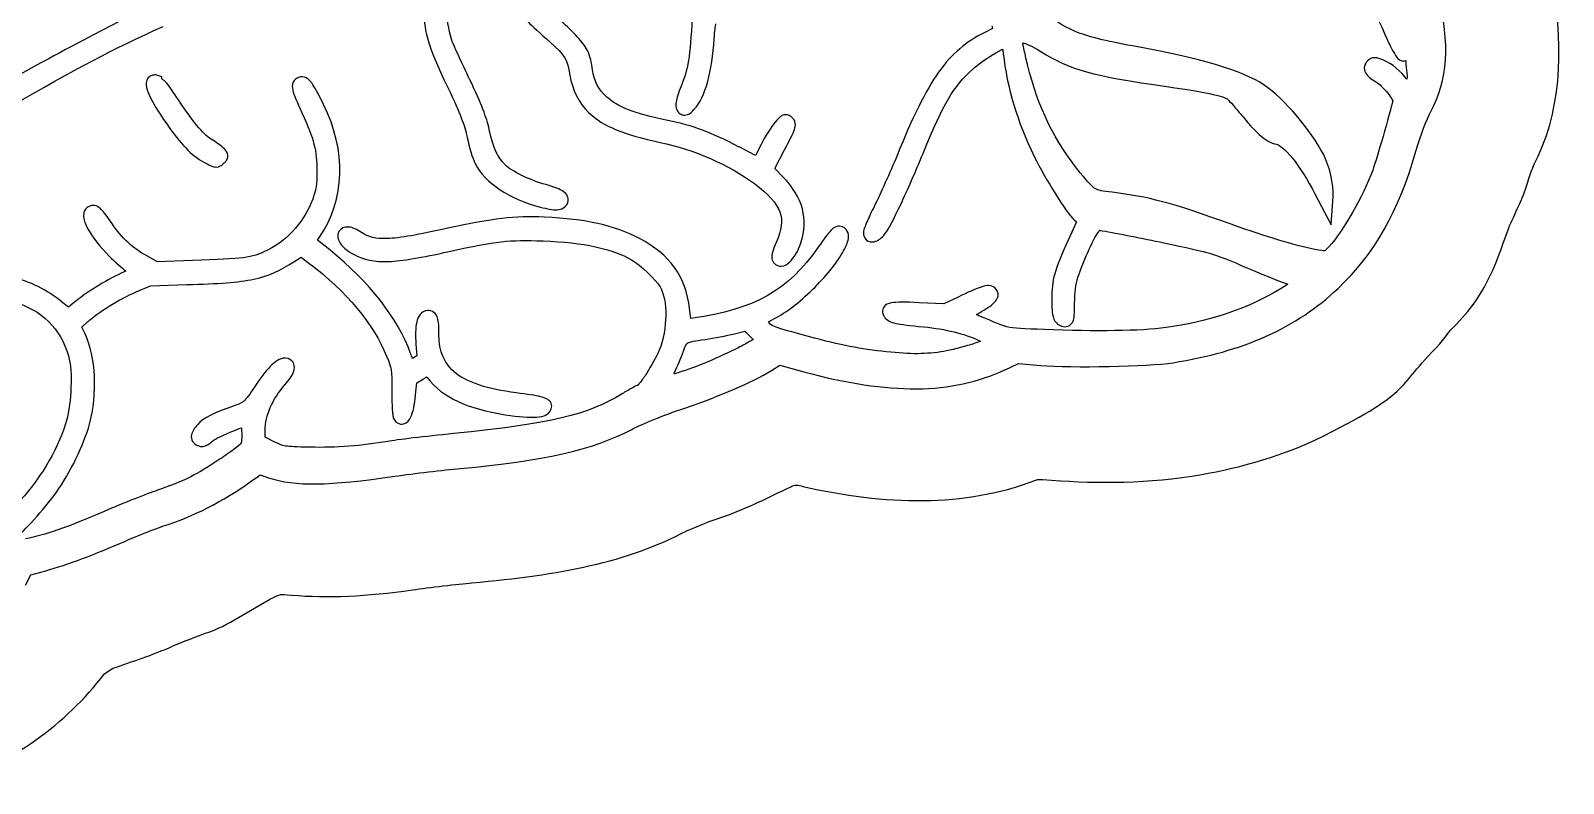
# Model space of a CAD drawing. Extents: x 3 to 173, y 187 to 306.
# Drawn here: x 16.03 to 29.4, y 210.23 to 216.8 of the extents above; entities that cross this region are included whole.
import ezdxf

# ---------------------------------------------------------------- set-up
doc = ezdxf.new("R2010")
doc.units = 0
doc.layers.add('Layer_1', color=7, linetype='CONTINUOUS')

msp = doc.modelspace()

# ---------------------------------------------------------------- linework, layer by layer
at = {"layer": 'Layer_1', "color": 7}
for points in [[(16.881519, 217.023971), (16.94987, 216.955069), (16.576146, 216.761042)], [(24.414427, 216.838763), (24.419388, 216.816163), (24.35214, 216.782539)], [(17.070586, 216.399995), (17.070035, 216.399995)], [(17.170356, 216.377397), (17.170356, 216.395036), (17.137283, 216.40716)], [(22.396428, 215.797518), (22.350677, 215.70877), (22.209566, 215.782083), (22.209566, 215.781533)], [(22.591007, 215.521908), (22.521003, 215.594671), (22.605338, 215.757829)], [(27.232791, 215.373081), (27.233342, 215.373081), (27.375004, 215.101332), (27.39099, 215.34938)], [(20.712465, 215.29536), (20.712465, 215.29591)], [(25.134865, 215.143225), (25.135417, 215.143225), (25.151953, 215.127791), (25.0825, 214.974552)], [(18.635486, 214.883604), (18.529653, 214.969591), (18.547292, 214.994949)], [(17.514314, 214.793755), (17.134527, 214.780525), (17.039718, 214.830687)], [(18.323498, 214.780525), (18.386337, 214.821314), (18.443112, 214.77777)], [(22.497852, 214.795959), (22.497852, 214.795409)], [(16.857817, 214.698395), (16.816476, 214.679653)], [(16.948216, 214.517595), (17.071688, 214.571062), (17.388086, 214.580435)], [(26.95553, 214.599174), (26.996871, 214.584293), (26.975373, 214.570512)], [(16.395347, 214.416173), (16.355109, 214.382549), (16.295577, 214.431055), (16.295577, 214.432158)], [(24.118424, 214.471844), (23.994952, 214.413416), (23.778325, 214.422785)], [(16.498424, 214.157101), (16.474171, 214.210018), (16.52378, 214.255769), (16.524332, 214.255769)], [(21.804423, 214.28829), (21.785681, 214.285535), (21.77576, 214.370972), (21.77576, 214.371523)], [(22.463676, 214.25687), (22.489583, 214.2701)], [(22.167122, 214.15159), (22.167674, 214.15159), (22.257522, 214.17474), (22.257522, 214.17474)], [(22.257522, 214.17474), (22.30217, 214.130643)], [(19.388446, 214.060638), (19.395612, 213.959766), (19.3675, 213.942127)], [(18.272787, 213.934408), (18.272235, 213.934408)], [(22.490686, 213.831883), (22.564549, 213.876533), (22.773459, 213.819758)], [(24.527977, 213.836844), (24.528529, 213.836844), (24.645386, 213.891965), (24.83776, 213.87543)], [(19.38569, 213.619115), (19.396163, 213.722191), (19.446875, 213.753611), (19.480499, 213.774558), (19.48546, 213.768493)], [(18.146558, 213.212317), (18.072144, 213.250352), (18.072144, 213.314843)], [(18.00214, 212.900882), (18.028047, 212.920175), (18.10191, 212.895368)], [(15.980833, 211.958302), (16.026584, 212.045947), (16.158876, 212.082878)], [(16.669529, 211.182567), (16.743192, 211.231103)]]:
    msp.add_lwpolyline(points, dxfattribs=at)
for points in [[(17.101454, 216.409918)], [(18.364288, 216.389522)]]:
    msp.add_lwpolyline(points, close=True, dxfattribs=at)
for points in [[(19.708151, 216.694897), (19.653335, 216.836336), (19.634489, 217.117486), (19.669015, 217.249969)], [(19.452387, 217.070273), (19.453883, 216.789298), (19.482665, 216.684325), (19.665156, 216.302431)], [(27.658329, 217.079092), (27.740427, 216.984285), (27.772317, 216.930615), (27.839679, 216.772618)], [(28.244823, 216.091867), (28.394674, 216.3679), (28.411743, 216.672748), (28.31152, 217.117677)], [(29.136295, 215.614528), (29.384998, 216.072671), (29.400413, 216.63385), (29.315308, 217.149986)], [(21.800564, 216.981528), (21.785609, 216.604188), (21.7681, 216.479627), (21.711268, 216.336605)], [(25.139826, 216.790808), (25.026597, 216.837668), (24.949181, 216.894231), (24.854848, 216.986489)], [(15.83421, 216.126042), (16.423611, 216.467426), (16.749669, 216.638346), (17.181931, 216.833801)], [(20.367956, 216.874041), (20.40555, 216.833903), (20.465631, 216.778971), (20.562535, 216.694344)], [(20.795148, 216.744506), (20.75474, 216.788471), (20.705774, 216.83596), (20.656241, 216.880103)], [(21.991285, 216.725764), (21.996181, 216.797462), (22.000666, 216.836959), (22.005616, 216.856402)], [(16.576146, 216.761042), (16.336925, 216.636717), (16.002111, 216.45557), (15.8298, 216.356451)], [(19.758863, 216.582449), (19.731256, 216.642), (19.710617, 216.688536), (19.708151, 216.694897)], [(20.562535, 216.694344), (20.686349, 216.586213), (20.709357, 216.547679), (20.731207, 216.409367)], [(20.884996, 216.624892), (20.867176, 216.662413), (20.835555, 216.700539), (20.795148, 216.744506)], [(21.814345, 216.108403), (21.917362, 216.218007), (21.972002, 216.443773), (21.991285, 216.725764)], [(24.35214, 216.782539), (24.191421, 216.701642), (24.065752, 216.59952), (23.949201, 216.434722)], [(24.68342, 216.691036), (24.684577, 216.690912), (24.683314, 216.6912), (24.684523, 216.691036)], [(24.692791, 216.642531), (24.688795, 216.661863), (24.685608, 216.678249), (24.68342, 216.691036)], [(24.684523, 216.691036), (24.699404, 216.689061), (24.775301, 216.658189), (24.84217, 216.615519)], [(25.639779, 216.664028), (25.403907, 216.707366), (25.253055, 216.743947), (25.139826, 216.790808)], [(26.790165, 216.322274), (26.59265, 216.452511), (26.240322, 216.553693), (25.639779, 216.664028)], [(27.839679, 216.772618), (27.856465, 216.733251), (27.875024, 216.693464), (27.892044, 216.659619)], [(19.859184, 216.368575), (19.822165, 216.446643), (19.786469, 216.522897), (19.758863, 216.582449)], [(20.929644, 216.455118), (20.923232, 216.511879), (20.906389, 216.579849), (20.884996, 216.624892)], [(24.247409, 216.461731), (24.286973, 216.497968), (24.356353, 216.54762), (24.418837, 216.586307)], [(24.418837, 216.586307), (24.450078, 216.605639), (24.479993, 216.622318), (24.503173, 216.633711)], [(24.503173, 216.633711), (24.505515, 216.63484), (24.504188, 216.634236), (24.50648, 216.635365)], [(24.50648, 216.635365), (24.508794, 216.623766), (24.511506, 216.613634), (24.513095, 216.598984)], [(24.513095, 216.598984), (24.545431, 216.301254), (24.636281, 216.000467), (24.783741, 215.699951)], [(24.724761, 216.50252), (24.712451, 216.5529), (24.700956, 216.603009), (24.692791, 216.642531)], [(24.84217, 216.615519), (25.09149, 216.456442), (25.288539, 216.401736), (25.93964, 216.309046)], [(27.692504, 216.53394), (27.680569, 216.522002), (27.669053, 216.506283), (27.664944, 216.485985)], [(27.756996, 216.561502), (27.732014, 216.562349), (27.705405, 216.546753), (27.692504, 216.53394)], [(27.824796, 216.542209), (27.799484, 216.552793), (27.781978, 216.560571), (27.756996, 216.561502)], [(28.033707, 216.372986), (27.986641, 216.441343), (27.905993, 216.508303), (27.824796, 216.542209)], [(27.892044, 216.659619), (27.909065, 216.62577), (27.92202, 216.60055), (27.936693, 216.581345)], [(27.936693, 216.581345), (27.951814, 216.561561), (27.956809, 216.543516), (27.992365, 216.53284)], [(27.992365, 216.53284), (28.00403, 216.52934), (28.014878, 216.534256), (28.02599, 216.537248)], [(28.02599, 216.537248), (28.021435, 216.494488), (28.044958, 216.405041), (28.034809, 216.375743)], [(17.070035, 216.399995), (17.042507, 216.382977), (17.031921, 216.34685), (17.034206, 216.320069)], [(17.101454, 216.409918), (17.089551, 216.40832), (17.07862, 216.404849), (17.070586, 216.399995)], [(17.137283, 216.40716), (17.126233, 216.411239), (17.113357, 216.411515), (17.101454, 216.409918)], [(18.431537, 216.385113), (18.411279, 216.395809), (18.383269, 216.396803), (18.364288, 216.389522)], [(20.731207, 216.409367), (20.750417, 216.287797), (20.81434, 216.159606), (20.897674, 216.080291)], [(21.055321, 216.216993), (20.978188, 216.286643), (20.940497, 216.358892), (20.929644, 216.455118)], [(23.949201, 216.434722), (23.83265, 216.269924), (23.72366, 216.043382), (23.585951, 215.707119)], [(23.813602, 215.725309), (24.000705, 216.179272), (24.072236, 216.301299), (24.247409, 216.461731)], [(25.185026, 215.557186), (24.961034, 215.829968), (24.816737, 216.126061), (24.724761, 216.50252)], [(27.664944, 216.485985), (27.660835, 216.465693), (27.666298, 216.444134), (27.675417, 216.428107)], [(27.675417, 216.428107), (27.693643, 216.396058), (27.721608, 216.377248), (27.760304, 216.353693)], [(17.034206, 216.320069), (17.036492, 216.293287), (17.045991, 216.267192), (17.060113, 216.236286)], [(17.213351, 216.339913), (17.198706, 216.358511), (17.183766, 216.365679), (17.170356, 216.377397)], [(17.316428, 216.192739), (17.271638, 216.260131), (17.239325, 216.306918), (17.213351, 216.339913)], [(18.315781, 216.346528), (18.305308, 216.322821), (18.307906, 216.300596), (18.313025, 216.27873)], [(18.313025, 216.27873), (18.323284, 216.234991), (18.347964, 216.178944), (18.392951, 216.080291)], [(18.364288, 216.389522), (18.348834, 216.383595), (18.326254, 216.370218), (18.315781, 216.346528)], [(18.479492, 216.340466), (18.465596, 216.359346), (18.451792, 216.374403), (18.431537, 216.385113)], [(18.582569, 216.15305), (18.536843, 216.245614), (18.507285, 216.30269), (18.479492, 216.340466)], [(19.665156, 216.302431), (19.779239, 216.06369), (19.811121, 215.980954), (19.835482, 215.865869)], [(20.027856, 215.933117), (20.003915, 216.043537), (19.961031, 216.153795), (19.859184, 216.368575)], [(21.711268, 216.336605), (21.685357, 216.271409), (21.668967, 216.225672), (21.661107, 216.188328)], [(25.93964, 216.309046), (26.33807, 216.252328), (26.446445, 216.220245), (26.472665, 216.196597)], [(27.306654, 215.718693), (27.202643, 215.92213), (26.957026, 216.212261), (26.790165, 216.322274)], [(27.760304, 216.353693), (27.79308, 216.33374), (27.837414, 216.291686), (27.868893, 216.252271)], [(28.034809, 216.375743), (28.034358, 216.374332), (28.034158, 216.374397), (28.033707, 216.372986)], [(17.060113, 216.236286), (17.088354, 216.174471), (17.138259, 216.093256), (17.213351, 215.983277)], [(17.615187, 215.840512), (17.540653, 215.884169), (17.463133, 215.971999), (17.316428, 216.192739)], [(18.547292, 214.994949), (18.772347, 215.323371), (18.782727, 215.747881), (18.582569, 216.15305)], [(21.587244, 216.014146), (21.280117, 216.078451), (21.152753, 216.129011), (21.055321, 216.216993)], [(21.661107, 216.188328), (21.657175, 216.169645), (21.654865, 216.15305), (21.656697, 216.135411)], [(21.656697, 216.135411), (21.658531, 216.117773), (21.666269, 216.097724), (21.680399, 216.083598)], [(26.472665, 216.196597), (26.474189, 216.195186), (26.496569, 216.171875), (26.521172, 216.143681)], [(26.521172, 216.143681), (26.545776, 216.115487), (26.575763, 216.079661), (26.605508, 216.043909)], [(27.911888, 216.188328), (27.884851, 216.067746), (27.77137, 215.673654), (27.737153, 215.58089)], [(27.868893, 216.252271), (27.884633, 216.232572), (27.897432, 216.212989), (27.904722, 216.198801)], [(27.904722, 216.198801), (27.912012, 216.184606), (27.908722, 216.174217), (27.911888, 216.188328)], [(18.392951, 216.080291), (18.500578, 215.844279), (18.52356, 215.754186), (18.52359, 215.570417)], [(20.897674, 216.080291), (21.022688, 215.961311), (21.201404, 215.889723), (21.520547, 215.822323)], [(22.209566, 215.781533), (21.962477, 215.910207), (21.810431, 215.967413), (21.587244, 216.014146)], [(21.680399, 216.083598), (21.687387, 216.076627), (21.696579, 216.068282), (21.711268, 216.063202)], [(21.711268, 216.063202), (21.725954, 216.058122), (21.744994, 216.059338), (21.758121, 216.064306)], [(21.758121, 216.064306), (21.784376, 216.074155), (21.796055, 216.088944), (21.814345, 216.108403)], [(22.523759, 215.999812), (22.487152, 215.957944), (22.435893, 215.873887), (22.396428, 215.797518)], [(22.588802, 216.058243), (22.557727, 216.044838), (22.547947, 216.027481), (22.523759, 215.999812)], [(22.643924, 216.05769), (22.629098, 216.064661), (22.60434, 216.064932), (22.588802, 216.058243)], [(22.672587, 216.036193), (22.665746, 216.042854), (22.65875, 216.050719), (22.643924, 216.05769)], [(22.698494, 215.990442), (22.694932, 216.01127), (22.681167, 216.027837), (22.672587, 216.036193)], [(26.605508, 216.043909), (26.731539, 215.892435), (26.806981, 215.824789), (26.896549, 215.806888)], [(28.114184, 215.745702), (28.157468, 215.894758), (28.205383, 216.019212), (28.244823, 216.091867)], [(17.213351, 215.983277), (17.330517, 215.811674), (17.429994, 215.705948), (17.538016, 215.649792)], [(19.835482, 215.865869), (19.853482, 215.780805), (19.880424, 215.686704), (19.905486, 215.636564)], [(20.168967, 215.624437), (20.097369, 215.695997), (20.064051, 215.76616), (20.027856, 215.933117)], [(22.605338, 215.757829), (22.652557, 215.848612), (22.677894, 215.896917), (22.690777, 215.933668)], [(22.690777, 215.933668), (22.697217, 215.95204), (22.702055, 215.969603), (22.698494, 215.990442)], [(17.71661, 215.764995), (17.691986, 215.792229), (17.654396, 215.817553), (17.615187, 215.840512)], [(17.747478, 215.704913), (17.746745, 215.739078), (17.729315, 215.750971), (17.71661, 215.764995)], [(21.520547, 215.822323), (21.813, 215.760558), (22.121703, 215.62512), (22.341306, 215.462379)], [(23.618472, 215.281029), (23.677495, 215.405946), (23.746418, 215.5623), (23.813602, 215.725309)], [(26.896549, 215.806888), (26.913215, 215.803558), (26.973924, 215.761447), (27.036007, 215.684519)], [(27.435087, 214.547911), (27.758989, 214.856764), (27.959032, 215.211416), (28.114184, 215.745702)], [(17.538016, 215.649792), (17.582758, 215.626537), (17.6027, 215.611678), (17.636684, 215.607348)], [(17.636684, 215.607348), (17.653676, 215.605091), (17.675399, 215.611065), (17.688498, 215.619475)], [(17.688498, 215.619475), (17.701599, 215.627886), (17.708447, 215.635556), (17.716059, 215.643176)], [(17.716059, 215.643176), (17.722293, 215.649385), (17.72799, 215.654711), (17.734249, 215.663573)], [(17.734249, 215.663573), (17.740512, 215.672434), (17.747845, 215.687815), (17.747478, 215.704913)], [(19.905486, 215.636564), (19.991204, 215.465015), (20.211843, 215.325583), (20.472135, 215.257878)], [(20.521194, 215.45356), (20.377842, 215.49186), (20.221126, 215.572305), (20.168967, 215.624437)], [(23.585951, 215.707119), (23.527737, 215.564973), (23.438067, 215.365303), (23.389167, 215.267798)], [(24.783741, 215.699951), (24.834046, 215.597434), (24.903029, 215.476558), (24.968398, 215.372531)], [(27.036007, 215.684519), (27.09809, 215.607588), (27.167276, 215.499367), (27.232791, 215.373081)], [(27.39099, 215.34938), (27.397893, 215.455956), (27.360115, 215.614133), (27.306654, 215.718693)], [(29.088145, 215.467279), (29.118949, 215.573352), (29.162087, 215.662046), (29.136295, 215.614528)], [(18.52359, 215.570417), (18.523608, 215.447833), (18.518803, 215.413645), (18.48776, 215.32678)], [(22.341306, 215.462379), (22.466696, 215.369455), (22.536319, 215.290684), (22.563446, 215.214882)], [(22.747552, 214.944236), (22.817706, 215.149623), (22.763035, 215.344153), (22.591007, 215.521908)], [(25.314562, 215.418832), (25.286816, 215.435681), (25.253722, 215.473533), (25.185026, 215.557186)], [(27.737153, 215.58089), (27.649481, 215.343228), (27.48196, 215.051272), (27.356814, 214.912816)], [(28.921479, 215.068295), (28.975335, 215.202786), (29.046963, 215.325451), (29.088145, 215.467279)], [(18.48776, 215.32678), (18.423651, 215.14738), (18.273401, 214.973672), (18.115139, 214.892973)], [(20.661202, 215.401744), (20.627556, 215.421386), (20.582396, 215.437208), (20.521194, 215.45356)], [(20.704197, 215.363711), (20.692519, 215.381491), (20.678027, 215.391934), (20.661202, 215.401744)], [(20.712465, 215.29591), (20.720678, 215.317331), (20.715875, 215.34592), (20.704197, 215.363711)], [(24.968398, 215.372531), (25.033768, 215.268501), (25.08994, 215.184864), (25.134865, 215.143225)], [(25.462838, 215.386312), (25.377063, 215.396557), (25.342308, 215.401975), (25.314562, 215.418832)], [(26.500777, 215.107948), (25.96478, 215.299314), (25.785622, 215.347735), (25.462838, 215.386312)], [(16.496771, 215.225355), (16.488259, 215.207406), (16.487103, 215.189202), (16.488503, 215.172438)], [(16.541419, 215.266147), (16.522829, 215.259004), (16.505284, 215.243313), (16.496771, 215.225355)], [(16.597092, 215.267248), (16.578971, 215.273683), (16.556852, 215.272071), (16.541419, 215.266147)], [(16.641189, 215.237482), (16.628382, 215.250154), (16.615214, 215.260822), (16.597092, 215.267248)], [(16.733242, 215.116214), (16.693042, 215.175619), (16.666801, 215.212124), (16.641189, 215.237482)], [(20.472135, 215.257878), (20.535966, 215.241283), (20.579236, 215.232072), (20.618208, 215.233624)], [(20.618208, 215.233624), (20.637692, 215.234471), (20.657802, 215.238433), (20.675534, 215.249609)], [(20.675534, 215.249609), (20.693266, 215.260813), (20.706015, 215.278554), (20.712465, 215.29536)], [(22.563446, 215.214882), (22.590573, 215.139082), (22.580873, 215.05934), (22.530924, 214.948094)], [(23.389167, 215.267798), (23.363659, 215.216942), (23.340562, 215.167465), (23.323572, 215.127791)], [(23.480117, 215.022508), (23.514108, 215.067051), (23.559449, 215.156112), (23.618472, 215.281029)], [(16.488503, 215.172438), (16.491297, 215.13891), (16.50409, 215.106393), (16.523229, 215.070466)], [(16.523229, 215.070466), (16.561508, 214.998612), (16.627237, 214.914419), (16.712296, 214.830134)], [(17.039718, 214.830687), (16.925486, 214.890682), (16.819082, 214.989375), (16.733242, 215.116214)], [(18.796441, 215.083143), (18.767085, 215.083143), (18.733414, 215.074479), (18.715412, 215.044007)], [(18.855421, 215.067158), (18.836241, 215.075455), (18.822904, 215.083143), (18.796441, 215.083143)], [(18.91385, 215.036289), (18.894673, 215.048396), (18.8746, 215.058866), (18.855421, 215.067158)], [(19.665708, 215.072119), (19.406725, 215.015294), (19.245827, 214.986284), (19.138194, 214.982271)], [(20.510169, 215.169131), (20.247096, 215.181015), (20.063203, 215.159337), (19.665708, 215.072119)], [(21.339748, 214.982271), (21.115244, 215.098428), (20.871947, 215.152807), (20.510169, 215.169131)], [(23.05513, 215.085898), (23.035857, 215.079011), (23.02234, 215.067384), (23.008828, 215.053377)], [(23.110803, 215.084797), (23.097141, 215.090046), (23.074404, 215.092756), (23.05513, 215.085898)], [(23.15931, 215.031327), (23.153183, 215.05334), (23.133585, 215.076059), (23.110803, 215.084797)], [(23.303177, 215.075977), (23.298018, 215.061556), (23.292704, 215.057435), (23.292704, 215.032981)], [(23.323572, 215.127791), (23.315077, 215.10795), (23.308336, 215.090385), (23.303177, 215.075977)], [(27.232791, 214.887461), (27.030856, 214.92995), (26.836718, 214.988006), (26.500777, 215.107948)], [(28.414887, 214.182312), (28.725918, 214.487146), (28.793753, 214.714372), (28.921479, 215.068295)], [(18.715412, 215.044007), (18.697412, 215.013541), (18.705753, 214.981295), (18.717617, 214.958567)], [(18.717617, 214.958567), (18.741355, 214.913113), (18.787177, 214.8751), (18.849909, 214.842261)], [(19.138194, 214.982271), (19.030562, 214.978264), (18.978857, 214.995282), (18.91385, 215.036289)], [(19.677283, 214.869269), (20.099344, 214.962008), (20.19545, 214.972848), (20.498594, 214.961875)], [(20.498594, 214.961875), (20.851921, 214.949119), (21.106874, 214.892883), (21.269744, 214.797613)], [(21.77576, 214.371523), (21.743456, 214.648151), (21.600939, 214.847129), (21.339748, 214.982271)], [(22.530924, 214.948094), (22.518699, 214.92086), (22.508911, 214.894088), (22.502261, 214.870373)], [(22.649436, 214.778321), (22.688972, 214.815625), (22.723319, 214.873288), (22.747552, 214.944236)], [(23.008828, 215.053377), (22.981805, 215.025352), (22.951291, 214.982285), (22.898034, 214.906201)], [(23.099227, 214.839506), (23.128875, 214.88736), (23.149632, 214.929273), (23.158759, 214.969041)], [(23.158759, 214.969041), (23.163322, 214.988937), (23.165423, 215.009328), (23.15931, 215.031327)], [(23.292704, 215.032981), (23.292704, 215.011588), (23.299749, 214.98644), (23.319713, 214.969591)], [(23.319713, 214.969591), (23.339678, 214.952742), (23.36587, 214.950758), (23.385308, 214.954709)], [(23.385308, 214.954709), (23.424185, 214.962612), (23.453249, 214.9873), (23.480117, 215.022508)], [(25.0825, 214.974552), (25.018948, 214.833269), (24.983187, 214.749147), (24.962335, 214.675242)], [(25.250069, 214.861553), (25.284913, 214.93908), (25.323329, 215.012452), (25.339917, 215.035738)], [(25.339917, 215.035738), (25.352934, 215.053998), (25.35677, 215.055395), (25.353147, 215.053927)], [(25.353147, 215.053927), (25.349523, 215.052516), (25.354444, 215.054486), (25.3774, 215.05062)], [(25.3774, 215.05062), (25.517109, 215.026179), (25.726991, 214.984405), (25.913732, 214.94534)], [(25.913732, 214.94534), (26.100474, 214.906272), (26.268889, 214.868163), (26.312261, 214.854938)], [(16.712296, 214.830134), (16.768444, 214.774491), (16.819922, 214.728108), (16.857817, 214.698395)], [(17.912843, 214.81966), (17.834759, 214.806452), (17.720945, 214.80067), (17.514314, 214.793755)], [(18.115139, 214.892973), (18.03505, 214.852133), (17.990926, 214.832866), (17.912843, 214.81966)], [(19.342144, 213.977955), (19.228921, 214.290595), (18.986723, 214.598336), (18.635486, 214.883604)], [(18.849909, 214.842261), (18.933505, 214.798499), (19.023117, 214.777203), (19.147565, 214.782178)], [(19.147565, 214.782178), (19.272013, 214.787146), (19.433087, 214.815644), (19.677283, 214.869269)], [(21.269744, 214.797613), (21.349793, 214.75079), (21.483897, 214.62038), (21.518893, 214.560592)], [(22.898034, 214.906201), (22.634495, 214.529694), (22.337657, 214.361289), (21.804423, 214.28829)], [(22.495095, 214.836749), (22.4936, 214.825912), (22.489701, 214.817191), (22.497852, 214.795959)], [(22.502261, 214.870373), (22.498937, 214.85852), (22.496577, 214.847598), (22.495095, 214.836749)], [(22.497852, 214.795409), (22.503327, 214.781129), (22.512366, 214.76702), (22.526515, 214.75627)], [(22.82803, 214.518145), (22.943784, 214.628009), (23.039932, 214.743799), (23.099227, 214.839506)], [(25.164631, 214.644375), (25.181522, 214.699036), (25.215226, 214.784027), (25.250069, 214.861553)], [(26.312261, 214.854938), (26.377529, 214.835042), (26.521546, 214.779678), (26.6248, 214.734223)], [(27.316024, 214.875885), (27.310264, 214.874474), (27.286175, 214.876173), (27.232791, 214.887461)], [(27.356814, 214.912816), (27.329388, 214.88248), (27.321785, 214.877239), (27.316024, 214.875885)], [(16.816476, 214.679653), (16.678657, 214.616009), (16.505256, 214.50783), (16.395347, 214.416173)], [(17.973477, 214.62784), (18.108946, 214.656378), (18.205994, 214.704618), (18.323498, 214.780525)], [(18.443112, 214.77777), (18.796186, 214.505513), (19.011807, 214.246058), (19.132682, 213.955355)], [(22.526515, 214.75627), (22.540662, 214.745518), (22.559894, 214.740514), (22.576124, 214.741389)], [(22.576124, 214.741389), (22.608585, 214.743082), (22.629668, 214.759677), (22.649436, 214.778321)], [(24.962335, 214.675242), (24.941485, 214.601345), (24.937069, 214.53949), (24.936979, 214.453655)], [(26.6248, 214.734223), (26.73103, 214.687462), (26.878174, 214.627222), (26.95553, 214.599174)], [(16.295577, 214.432158), (16.176466, 214.528489), (16.00644, 214.615148), (15.879961, 214.640517)], [(17.388086, 214.580435), (17.665949, 214.588817), (17.838007, 214.599287), (17.973477, 214.62784)], [(21.518893, 214.560592), (21.584745, 214.448058), (21.587547, 214.192382), (21.510625, 214.009375)], [(24.313004, 214.556731), (24.268547, 214.541293), (24.208029, 214.514242), (24.118424, 214.471844)], [(24.371432, 214.571615), (24.353432, 214.56964), (24.335231, 214.564436), (24.313004, 214.556731)], [(24.42931, 214.560592), (24.410218, 214.572389), (24.389434, 214.573619), (24.371432, 214.571615)], [(24.468446, 214.499956), (24.46664, 214.526965), (24.447511, 214.549345), (24.42931, 214.560592)], [(25.135968, 214.416723), (25.135968, 214.514358), (25.144612, 214.579594), (25.164631, 214.644375)], [(26.975373, 214.570512), (26.697422, 214.391374), (26.357378, 214.269101), (25.974917, 214.210568)], [(25.995313, 213.899131), (26.603971, 213.99372), (27.075539, 214.205068), (27.435087, 214.547911)], [(15.9202, 214.417274), (16.157987, 214.334619), (16.311333, 214.161634), (16.366684, 213.914015)], [(16.524332, 214.255769), (16.617697, 214.34198), (16.788618, 214.448823), (16.948216, 214.517595)], [(22.489583, 214.2701), (22.612633, 214.332212), (22.700893, 214.397484), (22.82803, 214.518145)], [(23.535239, 214.420581), (23.510496, 214.415925), (23.481797, 214.408305), (23.466337, 214.375934)], [(23.778325, 214.422785), (23.655814, 214.428091), (23.584723, 214.429923), (23.535239, 214.420581)], [(24.322374, 214.345064), (24.379665, 214.377616), (24.418562, 214.403772), (24.444744, 214.436016)], [(24.444744, 214.436016), (24.457836, 214.452131), (24.470267, 214.472942), (24.468446, 214.499956)], [(24.936979, 214.453655), (24.936914, 214.394174), (24.937883, 214.354888), (24.942491, 214.323567)], [(25.130456, 214.292148), (25.135158, 214.321211), (25.135968, 214.357993), (25.135968, 214.416723)], [(19.423173, 214.318056), (19.408621, 214.298498), (19.40066, 214.276792), (19.395061, 214.251908)], [(19.492075, 214.354987), (19.464067, 214.354987), (19.437723, 214.337602), (19.423173, 214.318056)], [(19.545542, 214.338452), (19.528541, 214.351575), (19.507856, 214.354987), (19.492075, 214.354987)], [(19.576962, 214.289393), (19.57169, 214.306891), (19.562543, 214.325317), (19.545542, 214.338452)], [(19.589088, 214.148832), (19.588778, 214.213803), (19.587508, 214.254366), (19.576962, 214.289393)], [(22.516042, 214.21553), (22.482426, 214.229585), (22.479261, 214.235624), (22.463676, 214.25687)], [(23.466337, 214.375934), (23.458607, 214.359734), (23.459241, 214.341824), (23.462478, 214.329079)], [(23.462478, 214.329079), (23.465715, 214.316351), (23.470775, 214.307009), (23.476259, 214.298213)], [(23.476259, 214.298213), (23.4849, 214.284355), (23.500019, 214.27016), (23.517049, 214.261281)], [(23.517049, 214.261281), (23.534078, 214.252391), (23.552577, 214.247012), (23.57658, 214.241988)], [(24.280482, 214.318606), (24.294203, 214.327468), (24.305286, 214.335356), (24.322374, 214.345064)], [(24.301428, 214.309236), (24.293492, 214.312595), (24.287901, 214.315219), (24.280482, 214.318606)], [(24.95076, 214.185764), (24.511193, 214.202048), (24.591575, 214.186611), (24.301428, 214.309236)], [(24.942491, 214.323567), (24.947114, 214.292246), (24.958507, 214.264577), (24.977218, 214.245846)], [(25.116675, 214.250808), (25.124691, 214.264637), (25.128105, 214.277619), (25.130456, 214.292148)], [(16.539766, 213.361147), (16.611481, 213.632453), (16.597579, 213.941718), (16.498424, 214.157101)], [(19.395061, 214.251908), (19.383865, 214.20215), (19.382573, 214.138585), (19.388446, 214.060638)], [(19.737917, 213.805977), (19.63428, 213.887291), (19.589781, 213.991671), (19.589088, 214.148832)], [(21.913012, 214.102531), (21.988569, 214.112832), (22.099429, 214.134289), (22.167122, 214.15159)], [(22.30217, 214.130643), (22.32328, 214.109928), (22.325363, 214.10736), (22.330282, 214.101981)], [(22.757474, 214.14277), (22.623386, 214.179561), (22.552607, 214.20025), (22.516042, 214.21553)], [(23.450903, 213.998902), (23.225665, 214.025233), (23.066369, 214.058013), (22.757474, 214.14277)], [(23.57658, 214.241988), (23.624585, 214.231941), (23.695922, 214.223841), (23.81691, 214.211672)], [(23.81691, 214.211672), (24.016927, 214.191549), (24.166662, 214.15424), (24.300877, 214.093158)], [(25.974917, 214.210568), (25.766024, 214.178587), (25.403281, 214.169003), (24.95076, 214.185764)], [(24.977218, 214.245846), (24.990485, 214.232582), (25.005434, 214.223618), (25.021866, 214.218284)], [(25.021866, 214.218284), (25.038297, 214.21295), (25.056645, 214.209677), (25.079193, 214.218284)], [(25.079193, 214.218284), (25.093199, 214.223647), (25.10866, 214.236996), (25.116675, 214.250808)], [(28.323532, 214.063852), (28.3559, 214.101614), (28.384223, 214.142911), (28.414887, 214.182312)], [(21.510625, 214.009375), (21.485883, 213.950512), (21.442933, 213.872091), (21.402587, 213.808732)], [(21.642365, 213.809835), (21.667856, 213.860613), (21.702701, 213.942754), (21.722843, 213.998351)], [(21.722843, 213.998351), (21.732771, 214.025755), (21.740112, 214.04496), (21.745994, 214.055676)], [(21.745994, 214.055676), (21.751875, 214.066401), (21.754197, 214.068264), (21.760877, 214.072215)], [(21.760877, 214.072215), (21.77424, 214.080117), (21.818967, 214.089712), (21.913012, 214.102531)], [(22.200195, 214.029218), (22.121113, 213.989244), (22.021595, 213.943121), (21.928997, 213.904092)], [(22.299414, 214.082688), (22.274048, 214.068012), (22.239737, 214.049205), (22.200195, 214.029218)], [(22.330282, 214.101981), (22.326766, 214.100002), (22.319143, 214.094118), (22.299414, 214.082688)], [(23.967943, 213.99284), (23.81145, 213.971137), (23.678108, 213.972316), (23.450903, 213.998902)], [(24.202209, 214.04796), (24.1208, 214.023576), (24.02811, 214.001182), (23.967943, 213.99284)], [(24.310799, 214.084342), (24.280863, 214.072909), (24.242914, 214.060155), (24.202209, 214.04796)], [(24.300877, 214.093158), (24.310619, 214.08873), (24.307216, 214.09061), (24.315208, 214.086546)], [(24.315208, 214.086546), (24.312894, 214.085699), (24.313206, 214.085188), (24.310799, 214.084342)], [(27.232161, 213.22147), (28.097965, 213.652844), (27.914905, 213.651943), (28.323532, 214.063852)], [(16.366684, 213.914015), (16.393862, 213.792425), (16.377078, 213.509221), (16.330855, 213.366659)], [(18.132227, 213.881492), (18.090515, 213.842728), (18.046054, 213.787376), (18.001037, 213.718333)], [(18.195065, 213.926692), (18.173334, 213.916024), (18.153083, 213.900872), (18.132227, 213.881492)], [(18.272235, 213.934408), (18.243521, 213.945192), (18.216643, 213.937276), (18.195065, 213.926692)], [(18.321845, 213.889761), (18.311913, 213.912197), (18.291455, 213.927169), (18.272787, 213.934408)], [(18.322947, 213.824167), (18.329136, 213.843499), (18.331835, 213.8672), (18.321845, 213.889761)], [(19.132682, 213.955355), (19.178463, 213.845252), (19.177171, 213.848819), (19.177331, 213.65384)], [(19.358129, 213.936615), (19.352922, 213.94971), (19.348006, 213.961761), (19.342144, 213.977955)], [(19.3675, 213.942127), (19.363992, 213.939869), (19.361513, 213.938732), (19.358129, 213.936615)], [(21.928997, 213.904092), (21.851517, 213.871436), (21.753744, 213.836178), (21.676541, 213.811489)], [(24.83776, 213.87543), (25.112659, 213.852316), (25.774673, 213.864812), (25.995313, 213.899131)], [(18.001037, 213.718333), (17.949117, 213.638699), (17.91874, 213.595654), (17.895755, 213.572814)], [(18.244123, 213.705103), (18.284267, 213.750955), (18.31057, 213.785482), (18.322947, 213.824167)], [(19.48546, 213.768493), (19.622066, 213.594915), (19.841834, 213.494257), (20.167313, 213.444931)], [(20.262122, 213.636201), (20.012093, 213.668394), (19.841553, 213.724661), (19.737917, 213.805977)], [(21.347465, 213.729357), (21.339653, 213.719536), (21.332725, 213.711769), (21.328173, 213.70731)], [(21.402587, 213.808732), (21.382414, 213.777053), (21.36309, 213.749011), (21.347465, 213.729357)], [(21.676541, 213.811489), (21.660852, 213.806466), (21.651592, 213.804501), (21.637956, 213.800466)], [(21.637956, 213.800466), (21.639649, 213.803881), (21.640635, 213.806364), (21.642365, 213.809835)], [(21.734418, 213.503359), (22.050077, 213.610527), (22.313403, 213.724243), (22.490686, 213.831883)], [(22.773459, 213.819758), (23.51834, 213.617399), (24.065356, 213.62016), (24.527977, 213.836844)], [(18.072144, 213.314843), (18.072144, 213.433266), (18.133735, 213.57902), (18.244123, 213.705103)], [(19.177331, 213.65384), (19.177374, 213.596729), (19.178799, 213.542876), (19.181189, 213.501155)], [(19.341042, 213.42123), (19.363938, 213.4675), (19.377259, 213.532908), (19.38569, 213.619115)], [(21.187062, 213.626831), (20.886662, 213.44269), (20.569197, 213.366947), (19.715317, 213.280118)], [(20.475443, 213.601476), (20.428965, 213.612878), (20.361251, 213.623433), (20.262122, 213.636201)], [(20.532769, 213.58053), (20.51609, 213.589505), (20.498681, 213.595776), (20.475443, 213.601476)], [(21.271398, 213.67644), (21.246602, 213.662555), (21.216814, 213.645068), (21.187062, 213.626831)], [(21.329275, 213.706206), (21.310253, 213.699461), (21.296193, 213.690317), (21.271398, 213.67644)], [(21.328173, 213.70731), (21.323621, 213.702851), (21.319126, 213.70265), (21.329275, 213.706206)], [(17.815278, 213.527613), (17.622776, 213.459403), (17.538561, 213.420978), (17.484549, 213.359493)], [(17.895755, 213.572814), (17.872771, 213.549982), (17.857126, 213.542438), (17.815278, 213.527613)], [(19.181189, 213.501155), (19.182403, 213.480299), (19.183897, 213.462538), (19.185599, 213.448238)], [(20.525603, 213.444931), (20.550569, 213.458393), (20.573559, 213.489234), (20.573559, 213.520448)], [(20.558125, 213.561237), (20.549955, 213.57072), (20.541109, 213.576043), (20.532769, 213.58053)], [(20.573559, 213.520448), (20.573559, 213.536308), (20.566295, 213.551743), (20.558125, 213.561237)], [(21.271949, 213.317047), (21.364293, 213.365987), (21.541659, 213.437915), (21.734418, 213.503359)], [(16.330855, 213.366659), (16.248509, 213.112724), (16.107655, 212.880732), (15.895395, 212.652284)], [(16.252031, 212.769691), (16.365874, 212.92714), (16.49459, 213.190228), (16.539766, 213.361147)], [(17.484549, 213.359493), (17.456885, 213.328), (17.437246, 213.303351), (17.429978, 213.268542)], [(17.781654, 213.298858), (17.812973, 213.311868), (17.841526, 213.322565), (17.865438, 213.330828)], [(17.865438, 213.330828), (17.866313, 213.31635), (17.867051, 213.30317), (17.867643, 213.28563)], [(19.185599, 213.448238), (19.186446, 213.441098), (19.187659, 213.434548), (19.188906, 213.428395)], [(19.188906, 213.428395), (19.190148, 213.422271), (19.188569, 213.418802), (19.198277, 213.403591)], [(19.198277, 213.403591), (19.205595, 213.392132), (19.213949, 213.381323), (19.228042, 213.372721)], [(19.228042, 213.372721), (19.242137, 213.364113), (19.263369, 213.35988), (19.280959, 213.364452)], [(19.280959, 213.364452), (19.316139, 213.373596), (19.329593, 213.398093), (19.341042, 213.42123)], [(19.777053, 212.975846), (20.497386, 213.039778), (20.932808, 213.137317), (21.271949, 213.317047)], [(20.167313, 213.444931), (20.286022, 213.426953), (20.37525, 213.419045), (20.440716, 213.423984)], [(20.440716, 213.423984), (20.473449, 213.426524), (20.500637, 213.431469), (20.525603, 213.444931)], [(17.429978, 213.268542), (17.426343, 213.251129), (17.42806, 213.228472), (17.439349, 213.210664)], [(17.439349, 213.210664), (17.450644, 213.192855), (17.467632, 213.182893), (17.482895, 213.17704)], [(17.551797, 213.172078), (17.57817, 213.182718), (17.588574, 213.195387), (17.619596, 213.220036)], [(17.619596, 213.220036), (17.623469, 213.22311), (17.649016, 213.238409), (17.679128, 213.253107)], [(17.679128, 213.253107), (17.709239, 213.267811), (17.746188, 213.284118), (17.781654, 213.298858)], [(17.86158, 213.192474), (17.860564, 213.191345), (17.834661, 213.167977), (17.801497, 213.143416)], [(17.865438, 213.211767), (17.863124, 213.195201), (17.85788, 213.188015), (17.86158, 213.192474)], [(17.867643, 213.28563), (17.868687, 213.253324), (17.867736, 213.228336), (17.865438, 213.211767)], [(18.250738, 213.171528), (18.21472, 213.177596), (18.196704, 213.186852), (18.146558, 213.212317)], [(19.142604, 213.212317), (18.915385, 213.172264), (18.693678, 213.155862), (18.461853, 213.161055)], [(19.715317, 213.280118), (19.468794, 213.255057), (19.216295, 213.225302), (19.142604, 213.212317)], [(26.159315, 212.909278), (26.535889, 212.9678), (26.898185, 213.07076), (27.232161, 213.22147)], [(17.679679, 213.058529), (17.588334, 212.997843), (17.484418, 212.934196), (17.422813, 212.903086)], [(17.482895, 213.17704), (17.489852, 213.1745), (17.495292, 213.171593), (17.507148, 213.16877)], [(17.507148, 213.16877), (17.519005, 213.165948), (17.53861, 213.166801), (17.551797, 213.172078)], [(17.801497, 213.143416), (17.768333, 213.118862), (17.725352, 213.088871), (17.679679, 213.058529)], [(18.461853, 213.161055), (18.345106, 213.163595), (18.286755, 213.16546), (18.250738, 213.171528)], [(19.20434, 212.907495), (19.369756, 212.93154), (19.62872, 212.962692), (19.777053, 212.975846)], [(17.133424, 212.785126), (17.038335, 212.753469), (16.831763, 212.67141), (16.667648, 212.601021)], [(17.422813, 212.903086), (17.355598, 212.869149), (17.221353, 212.814401), (17.133424, 212.785126)], [(17.226029, 212.487469), (17.487837, 212.57432), (17.749143, 212.713927), (18.00214, 212.900882)], [(18.10191, 212.895368), (18.33562, 212.817638), (18.627275, 212.823542), (19.20434, 212.907495)], [(22.067103, 212.554731), (22.290328, 212.630519), (22.468238, 212.726754), (22.658465, 212.815507)], [(22.658465, 212.815507), (22.686959, 212.836505), (22.72758, 212.830634), (22.76464, 212.818781)], [(22.76464, 212.818781), (23.480175, 212.65704), (24.174939, 212.633522), (24.797576, 212.874311)], [(24.797576, 212.874311), (24.817171, 212.881395), (24.833833, 212.881056), (24.856425, 212.87925)], [(24.856425, 212.87925), (25.275474, 212.847853), (25.688065, 212.836028), (26.159315, 212.909278)], [(16.056901, 212.530466), (16.12363, 212.604473), (16.195132, 212.690999), (16.252031, 212.769691)], [(15.885473, 212.364547), (15.931097, 212.396148), (15.990172, 212.456459), (16.056901, 212.530466)], [(16.667648, 212.601021), (16.326641, 212.454762), (16.157841, 212.396565), (15.981385, 212.361793)], [(21.751875, 212.432159), (21.736115, 212.423805), (21.906591, 212.500234), (22.067103, 212.554731)], [(16.852856, 212.3425), (16.958209, 212.389101), (17.12872, 212.455189), (17.226029, 212.487469)], [(19.875728, 211.977649), (20.650866, 212.046446), (21.231799, 212.156533), (21.751875, 212.432159)], [(16.158876, 212.082878), (16.347751, 212.135476), (16.587965, 212.225335), (16.852856, 212.3425)], [(18.119335, 211.836975), (18.222066, 211.883296), (18.18563, 211.879001), (18.302053, 211.869882)], [(18.302053, 211.869882), (18.622095, 211.844341), (18.953908, 211.857464), (19.35885, 211.916361)], [(19.35885, 211.916361), (19.497251, 211.936484), (19.761595, 211.967528), (19.875728, 211.977649)], [(17.55143, 211.536713), (17.75436, 211.604029), (17.931071, 211.733772), (18.119335, 211.836975)], [(17.268711, 211.42648), (17.331217, 211.454138), (17.510058, 211.522989), (17.55143, 211.536713)], [(16.743192, 211.231103), (16.9148, 211.291462), (17.080887, 211.343402), (17.268711, 211.42648)], [(15.329189, 210.227069), (15.849861, 210.399383), (16.335983, 210.741939), (16.669529, 211.182567)]]:
    msp.add_open_spline(points, degree=3, dxfattribs=at)

doc.saveas('drawing.dxf')
